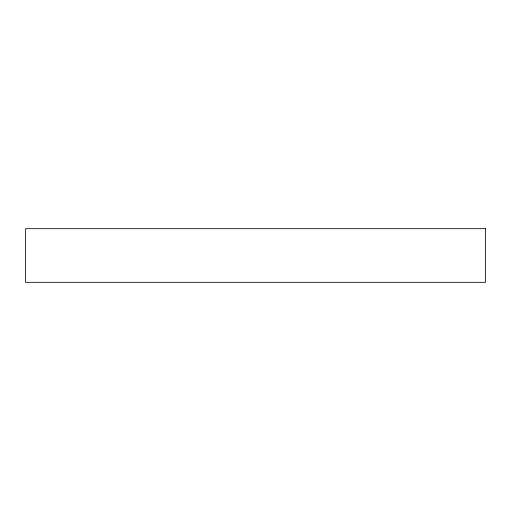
<?xml version="1.0" encoding="UTF-8"?>
<svg xmlns="http://www.w3.org/2000/svg" width="511" height="511" viewBox="0 0 511 511"><rect width="100%" height="100%" fill="white"/><g stroke="black" fill="none" stroke-linecap="round" stroke-linejoin="round"><path stroke-width="0.77" d="M485.45 228.673L25.55 228.673L25.55 282.328L485.45 282.328L485.45 228.673"/></g></svg>
